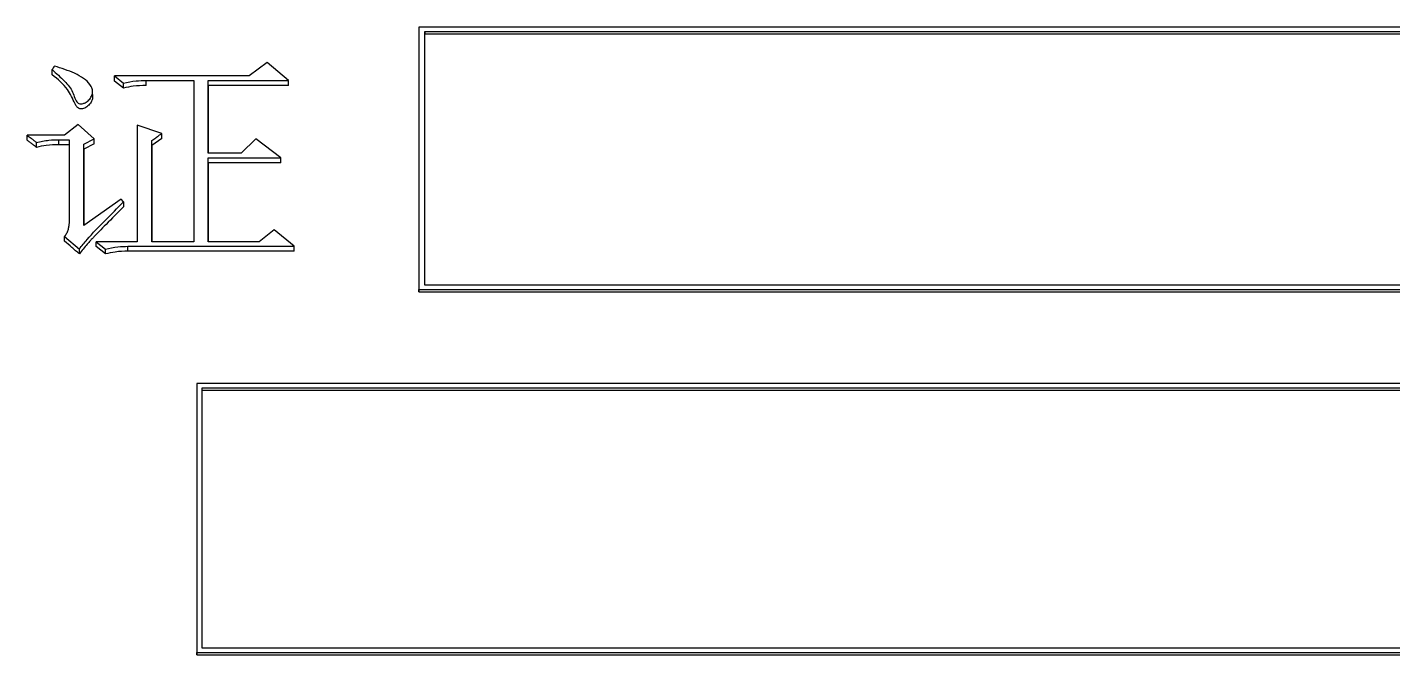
# Model space of a CAD drawing. Header units: millimetres. Extents: x 2223 to 4172, y 741 to 2119.
# Drawn here: x 2707.75 to 2720.8, y 1887.99 to 1893.99 of the extents above; entities that cross this region are included whole.
import ezdxf

# ---------------------------------------------------------------- set-up
doc = ezdxf.new("R2010")
doc.units = ezdxf.units.MM

msp = doc.modelspace()

# ---------------------------------------------------------------- linework, layer by layer
at = {"color": 7, "linetype": 'Continuous', "lineweight": 25}
for p, q in [((2731.503, 1893.987), (2711.492, 1893.987)), ((2711.492, 1893.987), (2711.492, 1893.962)), ((2711.492, 1893.962), (2711.492, 1891.457)), ((2711.549, 1893.947), (2731.453, 1893.947)), ((2711.549, 1893.947), (2711.549, 1893.923)), ((2711.549, 1893.923), (2731.453, 1893.923)), ((2710.043, 1893.65), (2709.87, 1893.522)), ((2710.248, 1893.479), (2710.043, 1893.65)), ((2707.987, 1893.533), (2707.987, 1893.582)), ((2708.582, 1893.522), (2708.669, 1893.453)), ((2709.87, 1893.522), (2708.582, 1893.522)), ((2708.582, 1893.473), (2708.582, 1893.522)), ((2708.372, 1893.384), (2708.372, 1893.393)), ((2708.669, 1893.405), (2708.582, 1893.473)), ((2708.669, 1893.405), (2708.669, 1893.453)), ((2708.885, 1893.479), (2709.34, 1893.479)), ((2708.885, 1893.43), (2708.885, 1893.479)), ((2709.34, 1893.479), (2709.34, 1891.936)), ((2709.48, 1893.479), (2710.248, 1893.479)), ((2709.48, 1892.783), (2709.48, 1893.479)), ((2709.48, 1893.43), (2709.48, 1893.479)), ((2709.48, 1893.43), (2709.48, 1892.783)), ((2710.248, 1893.43), (2709.48, 1893.43)), ((2708.372, 1893.344), (2708.372, 1893.359)), ((2708.236, 1893.058), (2708.106, 1892.955)), ((2708.388, 1892.921), (2708.236, 1893.058)), ((2708.799, 1893.05), (2708.799, 1891.936)), ((2709.037, 1892.972), (2708.799, 1893.05)), ((2708.106, 1892.955), (2707.749, 1892.955)), ((2707.749, 1892.907), (2707.749, 1892.955)), ((2707.836, 1892.839), (2707.836, 1892.886)), ((2708.052, 1892.912), (2708.15, 1892.912)), ((2708.052, 1892.864), (2708.052, 1892.912)), ((2708.15, 1892.864), (2708.052, 1892.864)), ((2708.15, 1892.912), (2708.15, 1892.144)), ((2708.29, 1892.869), (2708.388, 1892.921)), ((2708.388, 1892.873), (2708.29, 1892.822)), ((2708.29, 1892.092), (2708.29, 1892.869)), ((2708.29, 1892.822), (2708.29, 1892.869)), ((2708.388, 1892.873), (2708.388, 1892.921)), ((2709.037, 1892.925), (2708.939, 1892.856)), ((2708.939, 1891.936), (2708.939, 1892.904)), ((2708.939, 1892.856), (2708.939, 1892.904)), ((2709.037, 1892.925), (2709.037, 1892.972)), ((2709.934, 1892.921), (2709.794, 1892.783)), ((2710.172, 1892.74), (2709.934, 1892.921)), ((2708.29, 1892.822), (2708.29, 1892.092)), ((2708.939, 1892.856), (2708.939, 1891.936)), ((2709.794, 1892.783), (2709.48, 1892.783)), ((2709.48, 1892.74), (2710.172, 1892.74)), ((2709.48, 1891.936), (2709.48, 1892.74)), ((2709.48, 1892.692), (2709.48, 1892.74)), ((2709.48, 1892.692), (2709.48, 1891.936)), ((2710.172, 1892.692), (2709.48, 1892.692)), ((2708.647, 1892.343), (2708.29, 1892.092)), ((2708.669, 1892.317), (2708.647, 1892.343)), ((2708.669, 1892.317), (2708.669, 1892.27)), ((2708.106, 1891.988), (2708.247, 1891.867)), ((2710.108, 1892.049), (2709.967, 1891.936)), ((2710.302, 1891.893), (2710.108, 1892.049)), ((2708.247, 1891.82), (2708.247, 1891.867)), ((2708.409, 1891.936), (2708.496, 1891.867)), ((2708.799, 1891.936), (2708.409, 1891.936)), ((2708.409, 1891.89), (2708.409, 1891.936)), ((2708.496, 1891.82), (2708.409, 1891.89)), ((2708.496, 1891.82), (2708.496, 1891.867)), ((2708.712, 1891.893), (2710.302, 1891.893)), ((2708.712, 1891.846), (2708.712, 1891.893)), ((2710.302, 1891.846), (2708.712, 1891.846)), ((2709.34, 1891.936), (2708.939, 1891.936)), ((2709.967, 1891.936), (2709.48, 1891.936)), ((2710.302, 1891.846), (2710.302, 1891.893)), ((2711.492, 1891.48), (2731.503, 1891.48)), ((2711.492, 1891.457), (2711.492, 1891.48)), ((2711.492, 1891.457), (2731.503, 1891.457)), ((2731.453, 1891.52), (2711.549, 1891.52)), ((2731.503, 1890.581), (2709.37, 1890.581)), ((2709.37, 1890.581), (2709.37, 1890.559)), ((2709.37, 1890.559), (2709.37, 1887.988)), ((2709.42, 1890.541), (2731.453, 1890.541)), ((2709.42, 1890.518), (2709.42, 1890.541)), ((2709.42, 1890.518), (2731.453, 1890.518)), ((2731.453, 1888.051), (2709.42, 1888.051)), ((2709.37, 1888.009), (2731.503, 1888.01)), ((2709.37, 1887.988), (2709.37, 1888.009)), ((2709.37, 1887.988), (2731.503, 1887.989))]:
    msp.add_line(p, q, dxfattribs=at)
at = {"color": 7, "linetype": 'Continuous', "lineweight": 25, "flags": 128}
for points in [[(2710.248, 1893.43), (2710.248, 1893.455), (2710.248, 1893.479)], [(2710.172, 1892.692), (2710.172, 1892.716), (2710.172, 1892.74)], [(2708.106, 1891.942), (2708.106, 1891.953), (2708.106, 1891.965), (2708.106, 1891.988)]]:
    msp.add_lwpolyline(points, dxfattribs=at)
at = {"color": 7, "linetype": 'Continuous', "lineweight": 25}
for points, knots in [([(2711.492, 1893.987), (2711.492, 1893.738), (2711.492, 1893.241), (2711.492, 1892.406), (2711.492, 1891.816), (2711.492, 1891.48)], [0, 0, 0, 0, 0.300081, 0.600162, 1, 1, 1, 1]), ([(2711.549, 1891.52), (2711.549, 1891.773), (2711.549, 1892.278), (2711.549, 1893.088), (2711.549, 1893.642), (2711.549, 1893.947)], [0, 0, 0, 0, 0.3099205, 0.6198411, 1, 1, 1, 1]), ([(2711.549, 1891.52), (2711.549, 1891.716), (2711.549, 1892.116), (2711.549, 1892.919), (2711.549, 1893.521), (2711.549, 1893.923)], [0, 0, 0, 0, 0.242928, 0.495343, 1, 1, 1, 1]), ([(2707.987, 1893.582), (2708.027, 1893.546), (2708.1, 1893.481), (2708.18, 1893.39), (2708.199, 1893.32), (2708.214, 1893.285), (2708.228, 1893.267), (2708.243, 1893.257), (2708.259, 1893.253), (2708.28, 1893.256), (2708.309, 1893.267), (2708.341, 1893.291), (2708.364, 1893.326), (2708.376, 1893.363), (2708.372, 1893.403), (2708.344, 1893.451), (2708.263, 1893.525), (2708.139, 1893.575), (2708.042, 1893.605), (2708.009, 1893.616)], [0, 0, 0, 0, 0.149443, 0.274042, 0.333076, 0.362754, 0.385188, 0.398021, 0.410985, 0.42602, 0.45239, 0.493257, 0.533496, 0.57286, 0.60517, 0.651682, 0.729284, 0.908686, 1, 1, 1, 1]), ([(2708.009, 1893.616), (2708.005, 1893.61), (2707.998, 1893.599), (2707.991, 1893.587), (2707.987, 1893.582)], [0, 0, 0, 0, 0.5, 1, 1, 1, 1]), ([(2708.372, 1893.344), (2708.373, 1893.333), (2708.376, 1893.309), (2708.36, 1893.27), (2708.331, 1893.233), (2708.297, 1893.213), (2708.27, 1893.206), (2708.252, 1893.206), (2708.236, 1893.213), (2708.219, 1893.229), (2708.188, 1893.292), (2708.137, 1893.41), (2708.041, 1893.489), (2707.987, 1893.533)], [0, 0, 0, 0, 0.052453, 0.123771, 0.19881, 0.271367, 0.297266, 0.323434, 0.346422, 0.375988, 0.432132, 0.683487, 1, 1, 1, 1]), ([(2708.669, 1893.453), (2708.709, 1893.462), (2708.78, 1893.477), (2708.853, 1893.478), (2708.885, 1893.479)], [0, 0, 0, 0, 0.558835, 1, 1, 1, 1]), ([(2708.885, 1893.43), (2708.844, 1893.429), (2708.771, 1893.428), (2708.7, 1893.412), (2708.669, 1893.405)], [0, 0, 0, 0, 0.5610855, 1, 1, 1, 1]), ([(2707.749, 1892.955), (2707.762, 1892.945), (2707.782, 1892.929), (2707.811, 1892.906), (2707.828, 1892.893), (2707.836, 1892.886)], [0, 0, 0, 0, 0.42835, 0.71417, 1, 1, 1, 1]), ([(2707.836, 1892.839), (2707.823, 1892.849), (2707.803, 1892.865), (2707.774, 1892.888), (2707.758, 1892.901), (2707.749, 1892.907)], [0, 0, 0, 0, 0.4328885, 0.7164434, 1, 1, 1, 1]), ([(2707.836, 1892.886), (2707.876, 1892.895), (2707.947, 1892.91), (2708.02, 1892.912), (2708.052, 1892.912)], [0, 0, 0, 0, 0.558839, 1, 1, 1, 1]), ([(2708.052, 1892.864), (2708.011, 1892.863), (2707.938, 1892.862), (2707.867, 1892.846), (2707.836, 1892.839)], [0, 0, 0, 0, 0.561089, 1, 1, 1, 1]), ([(2708.939, 1892.904), (2708.952, 1892.913), (2708.975, 1892.929), (2709.007, 1892.952), (2709.027, 1892.966), (2709.037, 1892.972)], [0, 0, 0, 0, 0.400149, 0.700074, 1, 1, 1, 1]), ([(2708.247, 1891.867), (2708.271, 1891.897), (2708.346, 1891.993), (2708.494, 1892.138), (2708.611, 1892.257), (2708.669, 1892.317)], [0, 0, 0, 0, 0.190523, 0.595111, 1, 1, 1, 1]), ([(2708.669, 1892.27), (2708.613, 1892.214), (2708.535, 1892.136), (2708.446, 1892.046), (2708.411, 1892.009), (2708.394, 1891.992), (2708.386, 1891.983), (2708.375, 1891.971), (2708.364, 1891.96), (2708.345, 1891.939), (2708.306, 1891.895), (2708.272, 1891.851), (2708.247, 1891.82)], [0, 0, 0, 0, 0.381229, 0.535671, 0.612893, 0.632198, 0.651503, 0.670808, 0.709419, 0.728724, 0.805952, 1, 1, 1, 1]), ([(2708.15, 1892.144), (2708.149, 1892.126), (2708.148, 1892.095), (2708.14, 1892.054), (2708.128, 1892.019), (2708.114, 1891.998), (2708.106, 1891.988)], [0, 0, 0, 0, 0.337489, 0.556536, 0.776867, 1, 1, 1, 1]), ([(2708.247, 1891.82), (2708.235, 1891.831), (2708.211, 1891.851), (2708.164, 1891.892), (2708.129, 1891.922), (2708.106, 1891.942)], [0, 0, 0, 0, 0.257321, 0.514642, 1, 1, 1, 1]), ([(2708.496, 1891.867), (2708.536, 1891.875), (2708.607, 1891.891), (2708.68, 1891.892), (2708.712, 1891.893)], [0, 0, 0, 0, 0.558835, 1, 1, 1, 1]), ([(2708.712, 1891.846), (2708.671, 1891.845), (2708.598, 1891.843), (2708.527, 1891.827), (2708.496, 1891.82)], [0, 0, 0, 0, 0.561085, 1, 1, 1, 1]), ([(2709.37, 1890.581), (2709.37, 1890.326), (2709.37, 1889.815), (2709.37, 1888.959), (2709.37, 1888.355), (2709.37, 1888.009)], [0, 0, 0, 0, 0.300081, 0.600162, 1, 1, 1, 1]), ([(2709.42, 1888.051), (2709.42, 1888.31), (2709.42, 1888.828), (2709.42, 1889.658), (2709.42, 1890.227), (2709.42, 1890.541)], [0, 0, 0, 0, 0.309921, 0.619841, 1, 1, 1, 1]), ([(2709.42, 1888.051), (2709.42, 1888.253), (2709.42, 1888.663), (2709.42, 1889.488), (2709.42, 1890.106), (2709.42, 1890.518)], [0, 0, 0, 0, 0.2437907, 0.495918, 1, 1, 1, 1])]:
    msp.add_open_spline(points, degree=3, knots=knots, dxfattribs=at)

doc.saveas('drawing.dxf')
